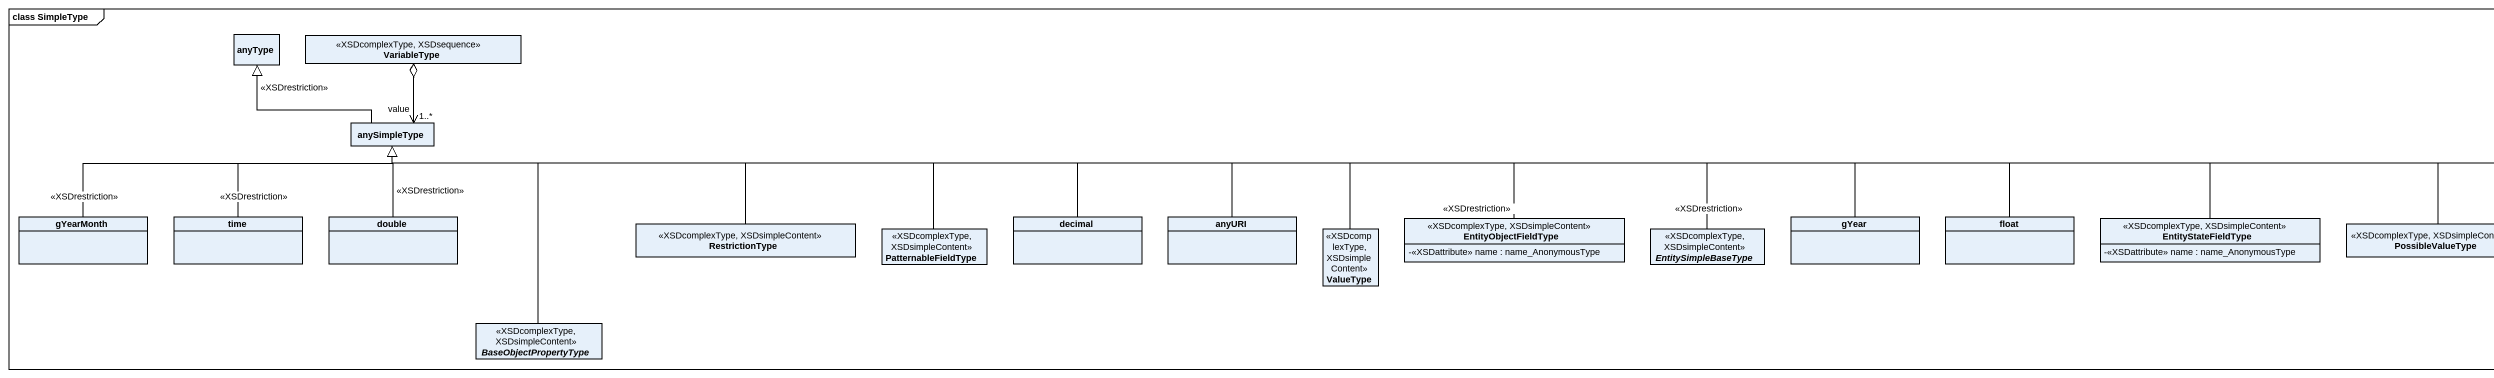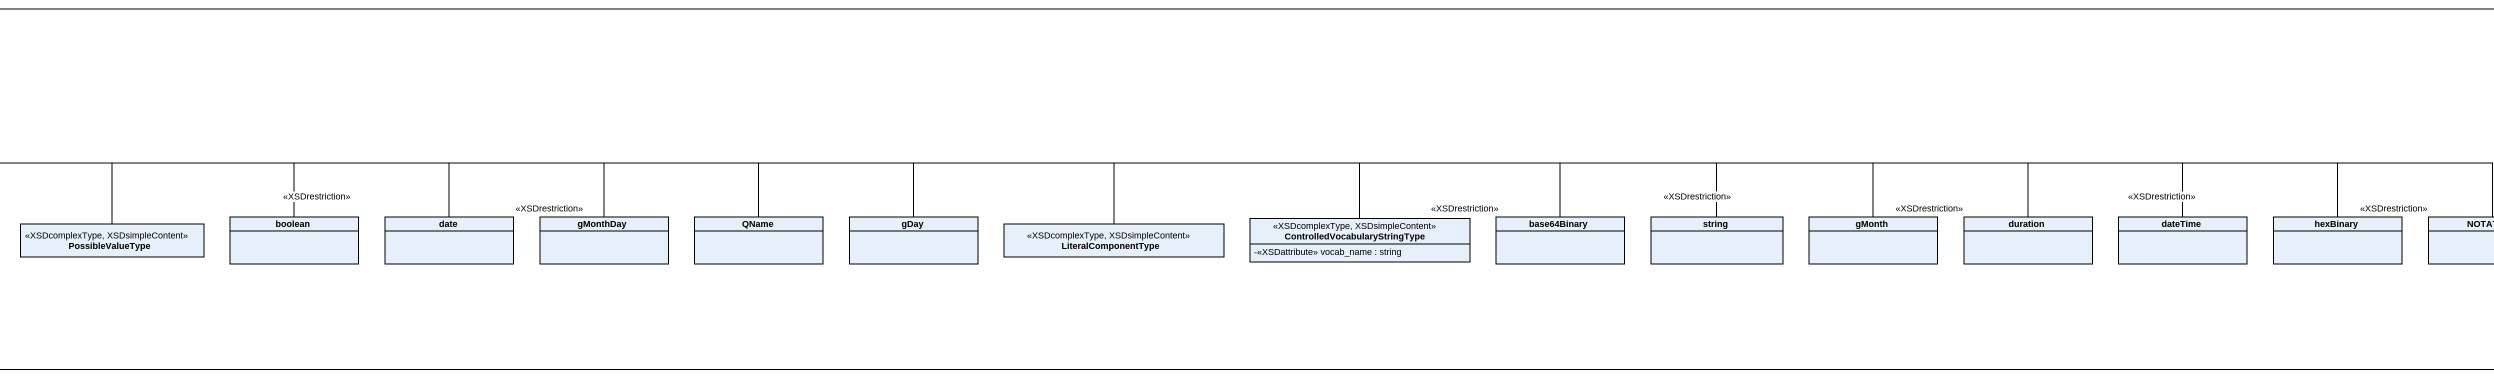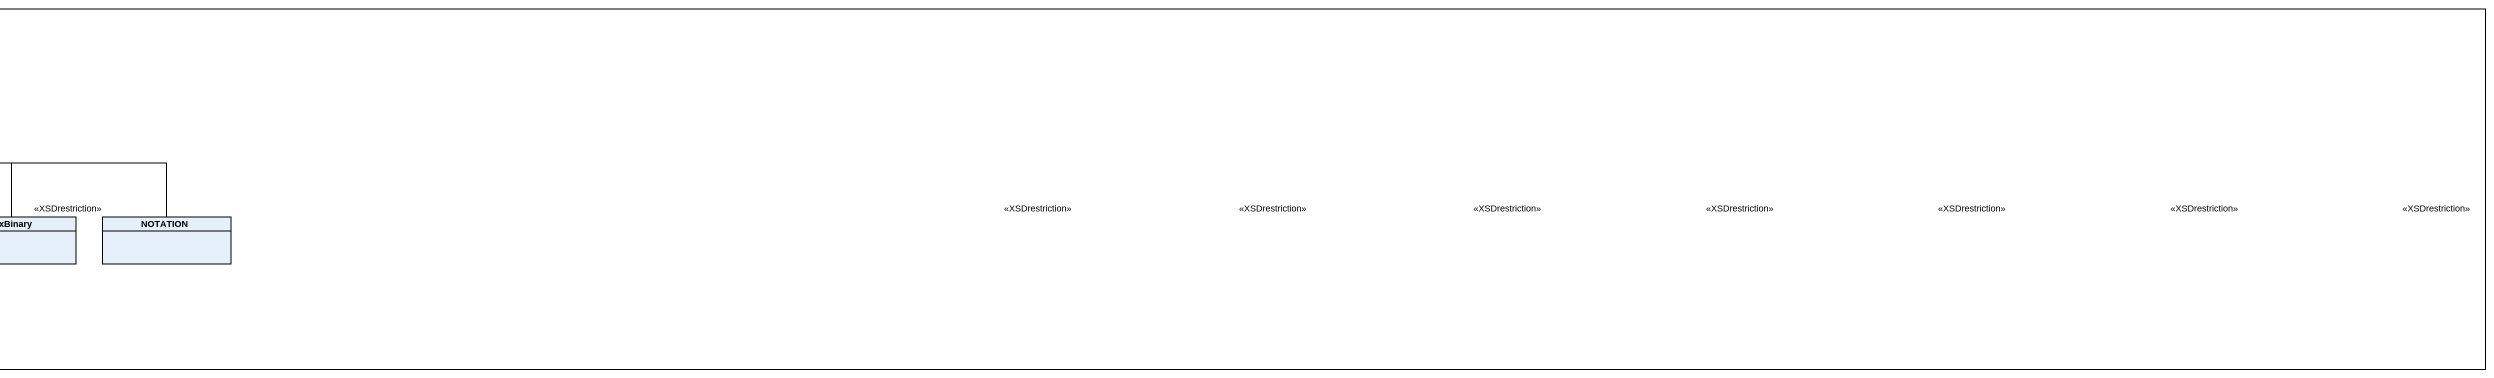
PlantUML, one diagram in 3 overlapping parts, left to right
@startuml
mainframe class SimpleType
hide circle
hide empty members
skinparam classAttributeIconSize 0
class anyType
class VariableType <<XSDcomplexType, XSDsequence>>
class anySimpleType
class gYearMonth
class time
class double
class RestrictionType <<XSDcomplexType, XSDsimpleContent>>
class PatternableFieldType <<XSDcomplexType, XSDsimpleContent>>
class decimal
class anyURI
class ValueType <<XSDcomplexType, XSDsimpleContent>>
class EntityObjectFieldType <<XSDcomplexType, XSDsimpleContent>> {
  -<<XSDattribute>> name : name_AnonymousType
}
abstract class EntitySimpleBaseType <<XSDcomplexType, XSDsimpleContent>>
class gYear
class float
class EntityStateFieldType <<XSDcomplexType, XSDsimpleContent>> {
  -<<XSDattribute>> name : name_AnonymousType
}
class PossibleValueType <<XSDcomplexType, XSDsimpleContent>>
class boolean
class date
class gMonthDay
class QName
class gDay
class LiteralComponentType <<XSDcomplexType, XSDsimpleContent>>
class "ControlledVocabularyStringType" as ControlledVocabularyStringTy <<XSDcomplexType, XSDsimpleContent>> {
  -<<XSDattribute>> vocab_name : string
}
class base64Binary
class string
class gMonth
class duration
class dateTime
class hexBinary
class NOTATION
abstract class BaseObjectPropertyType <<XSDcomplexType, XSDsimpleContent>>
anySimpleType -up-|> anyType : <<XSDrestriction>>
anySimpleType "value\n1..*" <-up-o VariableType
gYearMonth -right-|> anySimpleType : <<XSDrestriction>>
time -up-|> anySimpleType : <<XSDrestriction>>
double -up-|> anySimpleType : <<XSDrestriction>>
RestrictionType -left-|> anySimpleType
PatternableFieldType -left-|> anySimpleType
decimal -left-|> anySimpleType : <<XSDrestriction>>
anyURI -left-|> anySimpleType : <<XSDrestriction>>
ValueType -left-|> anySimpleType
EntityObjectFieldType -left-|> anySimpleType
EntitySimpleBaseType -left-|> anySimpleType
gYear -left-|> anySimpleType : <<XSDrestriction>>
float -left-|> anySimpleType : <<XSDrestriction>>
EntityStateFieldType -left-|> anySimpleType
PossibleValueType -left-|> anySimpleType
boolean -left-|> anySimpleType : <<XSDrestriction>>
date -left-|> anySimpleType : <<XSDrestriction>>
gMonthDay -left-|> anySimpleType : <<XSDrestriction>>
QName -left-|> anySimpleType : <<XSDrestriction>>
gDay -left-|> anySimpleType : <<XSDrestriction>>
LiteralComponentType -left-|> anySimpleType
ControlledVocabularyStringTy -left-|> anySimpleType
base64Binary -left-|> anySimpleType : <<XSDrestriction>>
string -left-|> anySimpleType : <<XSDrestriction>>
gMonth -left-|> anySimpleType : <<XSDrestriction>>
duration -left-|> anySimpleType : <<XSDrestriction>>
dateTime -left-|> anySimpleType : <<XSDrestriction>>
hexBinary -left-|> anySimpleType : <<XSDrestriction>>
NOTATION -left-|> anySimpleType : <<XSDrestriction>>
BaseObjectPropertyType -up-|> anySimpleType
@enduml
